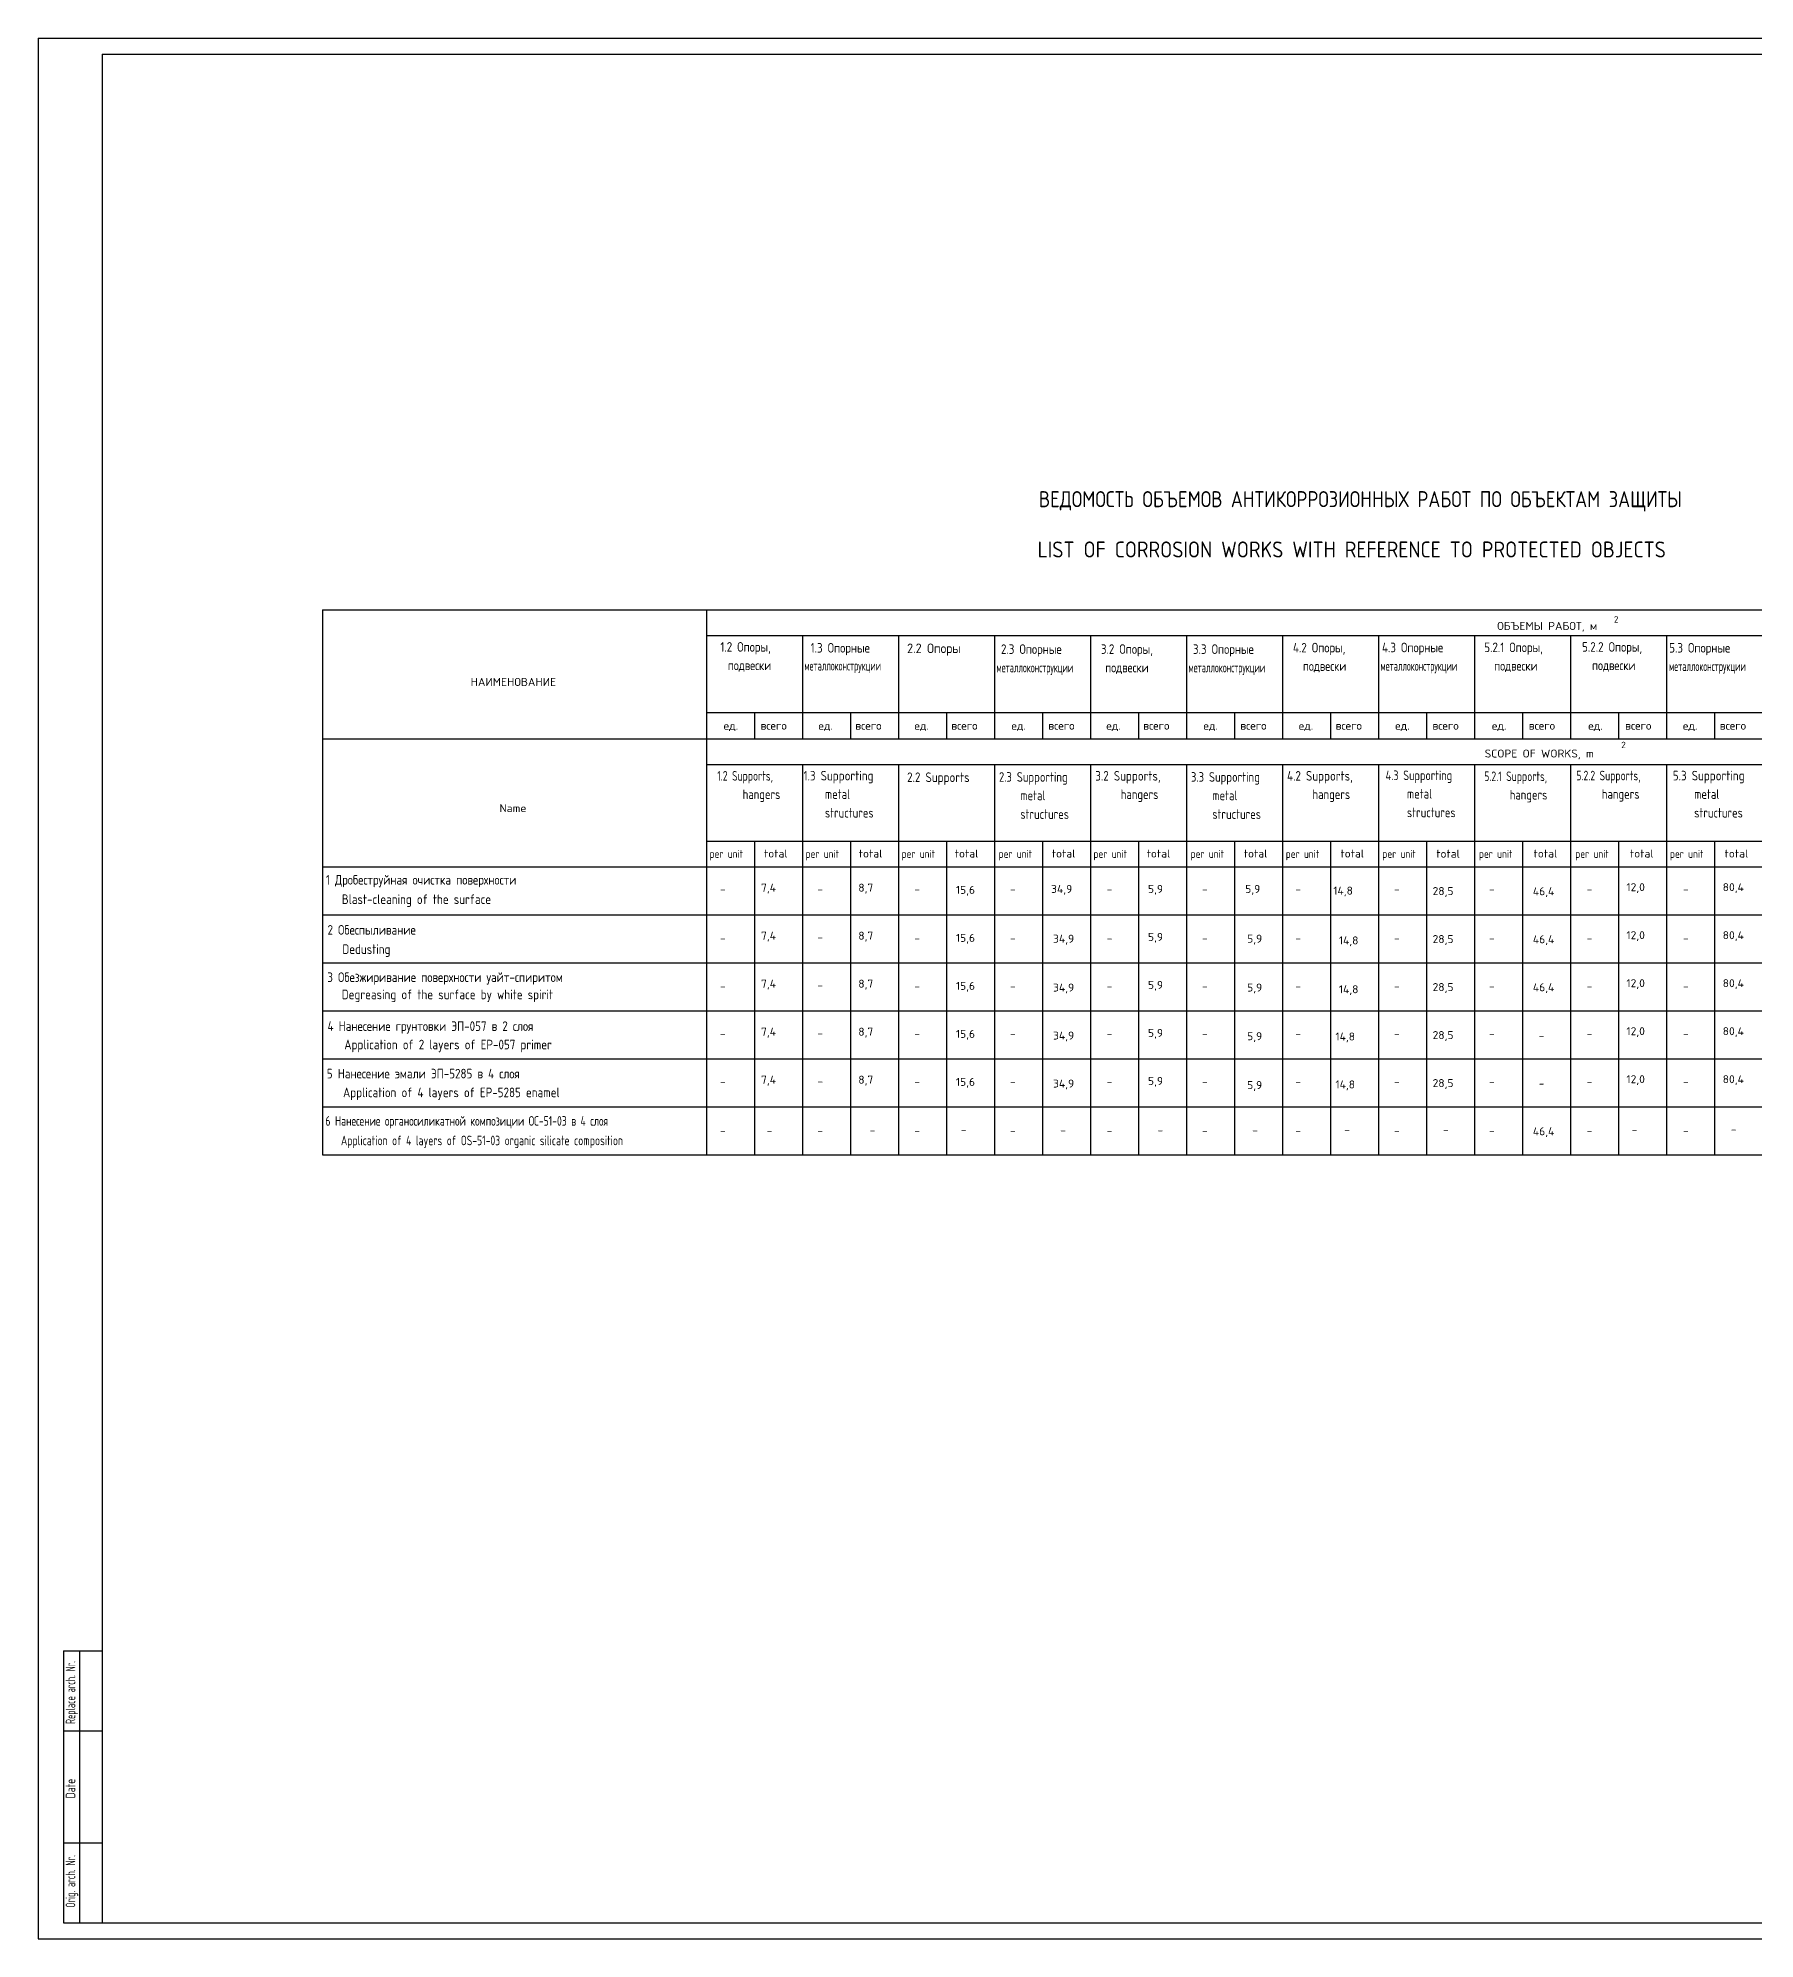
# Model space of a CAD drawing. Header units: millimetres. Extents: x 957 to 1798, y 3 to 597.
# Drawn here: x 957 to 1493, y 3 to 597 of the extents above; entities that cross this region are included whole.
import ezdxf
from ezdxf.enums import TextEntityAlignment as Align

# ---------------------------------------------------------------- set-up
doc = ezdxf.new("R2010")
doc.units = ezdxf.units.MM
for name, color, linetype in [('TITUL', 7, 'Continuous'), ('YELLOW', 2, 'Continuous'), ('ОСНОВНОЙ', 3, 'Continuous'), ('ТОНКИЙ', 7, 'Continuous')]:
    doc.layers.add(name, color=color, linetype=linetype)
doc.layers.add('Текст', color=7, linetype='Continuous', lineweight=25)
doc.styles.add('ROMANS', font='romans.shx', dxfattribs={"width": 0.8})
doc.styles.get("Standard").update_dxf_attribs({"font": 'romans.shx', "width": 0.8})

msp = doc.modelspace()

# ---------------------------------------------------------------- linework, layer by layer
at = {"layer": 'TITUL'}
for p, q in [((956.68, 596.95), (1797.68, 596.95)), ((956.68, 596.95), (956.68, 2.95)), ((956.68, 2.95), (1797.68, 2.95))]:
    msp.add_line(p, q, dxfattribs=at)
at = {"layer": 'TITUL', "color": 1}
for p, q in [((976.68, 591.95), (1792.68, 591.95)), ((976.68, 591.95), (976.68, 7.95)), ((964.68, 92.95), (964.68, 7.95)), ((964.68, 92.95), (976.68, 92.95)), ((969.68, 92.95), (969.68, 7.95)), ((964.68, 67.95), (976.68, 67.95)), ((964.68, 32.95), (976.68, 32.95)), ((964.68, 7.95), (976.68, 7.95)), ((976.68, 7.95), (1792.68, 7.95))]:
    msp.add_line(p, q, dxfattribs=at)
at = {"layer": 'ОСНОВНОЙ'}
for p, q in [((1045.55, 418.22), (1725.55, 418.22)), ((1045.55, 418.22), (1045.55, 247.99)), ((1165.55, 418.22), (1165.55, 247.99)), ((1165.55, 410.22), (1725.55, 410.22)), ((1195.55, 410.22), (1195.55, 377.99)), ((1225.55, 410.22), (1225.55, 377.99)), ((1255.55, 410.22), (1255.55, 377.99)), ((1285.55, 410.22), (1285.55, 377.99)), ((1315.55, 410.22), (1315.55, 377.99)), ((1345.55, 410.22), (1345.55, 377.99)), ((1375.55, 410.22), (1375.55, 377.99)), ((1405.55, 410.22), (1405.55, 377.99)), ((1435.55, 410.22), (1435.55, 377.99)), ((1465.55, 410.22), (1465.55, 377.99)), ((1165.55, 386.22), (1705.55, 386.22)), ((1165.55, 369.99), (1725.55, 369.99)), ((1195.55, 369.99), (1195.55, 247.99)), ((1225.55, 369.99), (1225.55, 247.99)), ((1255.55, 369.99), (1255.55, 247.99)), ((1285.55, 369.99), (1285.55, 247.99)), ((1315.55, 369.99), (1315.55, 247.99)), ((1345.55, 369.99), (1345.55, 247.99)), ((1375.55, 369.99), (1375.55, 247.99)), ((1405.55, 369.99), (1405.55, 247.99)), ((1435.55, 369.99), (1435.55, 247.99)), ((1465.55, 369.99), (1465.55, 247.99)), ((1165.55, 345.99), (1705.55, 345.99)), ((1180.55, 345.99), (1180.55, 247.99)), ((1210.55, 345.99), (1210.55, 247.99)), ((1240.55, 345.99), (1240.55, 247.99)), ((1270.55, 345.99), (1270.55, 247.99)), ((1300.55, 345.99), (1300.55, 247.99)), ((1330.55, 345.99), (1330.55, 247.99)), ((1360.55, 345.99), (1360.55, 247.99)), ((1390.55, 345.99), (1390.55, 247.99)), ((1420.55, 345.99), (1420.55, 247.99)), ((1450.55, 345.99), (1450.55, 247.99)), ((1480.55, 345.99), (1480.55, 247.99)), ((1045.55, 337.99), (1725.55, 337.99))]:
    msp.add_line(p, q, dxfattribs=at)
at = {"layer": 'ОСНОВНОЙ', "color": 3}
for p, q in [((1180.55, 386.22), (1180.55, 377.99)), ((1210.55, 386.22), (1210.55, 377.99)), ((1240.55, 386.22), (1240.55, 377.99)), ((1270.55, 386.22), (1270.55, 377.99)), ((1300.55, 386.22), (1300.55, 377.99)), ((1330.55, 386.22), (1330.55, 377.99)), ((1360.55, 386.22), (1360.55, 377.99)), ((1390.55, 386.22), (1390.55, 377.99)), ((1420.55, 386.22), (1420.55, 377.99)), ((1450.55, 386.22), (1450.55, 377.99)), ((1480.55, 386.22), (1480.55, 377.99))]:
    msp.add_line(p, q, dxfattribs=at)
at = {"layer": 'ТОНКИЙ'}
for p, q in [((1045.55, 377.99), (1725.55, 377.99)), ((1045.55, 322.99), (1725.55, 322.99)), ((1045.55, 307.99), (1725.55, 307.99)), ((1045.55, 292.99), (1725.55, 292.99)), ((1045.55, 277.99), (1725.55, 277.99)), ((1045.55, 262.99), (1725.55, 262.99))]:
    msp.add_line(p, q, dxfattribs=at)
at = {"layer": 'ТОНКИЙ', "color": 3}
msp.add_line((1045.55, 247.99), (1725.55, 247.99), dxfattribs=at)

# ---------------------------------------------------------------- texts
at = {"color": 7, "linetype": 'Continuous'}
for s, width, p in [('Replace arch. Nr.', 0.53, (968.32, 79.97)), ('Date', 0.7, (968.32, 49.95)), ('Orig. arch. Nr.', 0.6, (968.32, 20.95))]:
    msp.add_text(s, height=3, rotation=90, dxfattribs=dict(at, width=width)).set_placement(p, align=Align.CENTER)
at = {"layer": 'YELLOW', "style": 'ROMANS'}
for s, width, p in [('1.2 Опоры,', 0.8, (1169.92, 405.19)), (' 1.3 Опорные', 0.8, (1196.54, 404.9)), ('3.2 Опоры,', 0.8, (1288.84, 404.51)), ('3.3 Опорные ', 0.8, (1317.61, 404.49)), ('4.2 Опоры,', 0.8, (1348.86, 404.96)), ('4.3 Опорные', 0.8, (1376.68, 405.01)), ('5.2.1 Опоры,', 0.8, (1408.64, 405.05)), ('5.2.2 Опоры,', 0.8, (1439.22, 405.18)), ('5.3 Опорные', 0.8, (1466.44, 404.91)), ('подвески  ', 0.767817, (1172.26, 399.42)), ('металлоконструкции', 0.58, (1196.16, 399.31)), ('подвески  ', 0.767817, (1290.21, 398.74)), ('металлоконструкции', 0.58, (1316.21, 398.73)), ('подвески  ', 0.767817, (1351.98, 399.2)), ('металлоконструкции', 0.58, (1376.21, 399.24)), ('подвески  ', 0.767817, (1411.76, 399.28)), ('подвески  ', 0.767817, (1442.34, 399.42)), ('металлоконструкции', 0.58, (1466.39, 399.14)), ('1 Дробеструйная очистка поверхности', 0.8, (1046.64, 332.41)), ('Blast-cleaning of the surface', 0.8, (1051.64, 326.34)), ('2 Обеспыливание', 0.8, (1047.16, 316.77)), ('Dedusting', 0.8, (1051.78, 310.74)), ('3 Обезжиривание поверхности уайт-спиритом', 0.8, (1047.1, 301.98)), ('Degreasing of the surface by white spirit ', 0.8, (1051.6, 296.59)), ('4 Нанесение грунтовки ЭП-057 в 2 слоя', 0.8, (1047.16, 286.69)), ('Application of 2 layers of EP-057 primer', 0.8, (1052.4, 280.94)), ('5 Нанесение эмали ЭП-5285 в 4 слоя', 0.8, (1046.93, 271.85)), ('Application of 4 layers of EP-5285 enamel', 0.8, (1052, 265.98)), (' 6 Нанесение органосиликатной композиции ОС-51-03 в 4 слоя', 0.7, (1045.11, 257.07)), ('Application of 4 layers of OS-51-03 organic silicate composition', 0.7, (1051.35, 250.97))]:
    msp.add_text(s, height=3, dxfattribs=dict(at, width=width)).set_placement(p)
at = {"layer": 'YELLOW', "color": 2}
for s, width, p in [('2.2 Опоры', 0.870221, (1228.29, 404.75)), ('2.2 Supports', 0.8, (1228.29, 364.46))]:
    msp.add_text(s, height=3, dxfattribs=dict(at, width=width)).set_placement(p)
at = {"layer": 'YELLOW', "color": 2, "style": 'ROMANS'}
for s, width, p in [('2.3 Опорные ', 0.8, (1257.61, 404.49)), ('металлоконструкции', 0.58, (1256.21, 398.73)), ('1.2 Supports,', 0.7, (1168.94, 364.9)), ('1.3 Supporting', 0.8, (1195.92, 364.95)), ('2.3 Supporting', 0.77, (1256.98, 364.55)), ('3.2 Supports,', 0.8, (1287.09, 364.9)), ('3.3 Supporting', 0.77, (1316.98, 364.55)), ('4.2 Supports,', 0.8, (1347.02, 364.9)), ('4.3 Supporting', 0.74, (1377.81, 365.06)), ('5.2.1 Supports,', 0.7, (1408.64, 364.76)), ('5.2.2 Supports,', 0.7, (1437.43, 364.99)), ('5.3 Supporting', 0.8, (1467.57, 364.97)), ('hangers  ', 0.767817, (1176.89, 359.14)), (' metal', 0.767817, (1201.07, 359.19)), (' metal', 0.767817, (1262.13, 358.78)), ('hangers  ', 0.767817, (1295.04, 359.14)), (' metal', 0.767817, (1322.13, 358.78)), ('hangers  ', 0.767817, (1354.97, 359.14)), (' structures', 0.767817, (1382.96, 353.47)), (' metal', 0.767817, (1382.96, 359.3)), ('hangers  ', 0.767817, (1416.59, 358.99)), ('hangers  ', 0.767817, (1445.39, 359.23)), (' metal', 0.767817, (1472.72, 359.2)), (' structures', 0.767817, (1201.07, 353.36)), (' structures', 0.767817, (1262.13, 352.95)), (' structures', 0.767817, (1322.13, 352.95)), (' structures', 0.767817, (1472.72, 353.37))]:
    msp.add_text(s, height=3, dxfattribs=dict(at, width=width)).set_placement(p)
at = {"layer": 'ОСНОВНОЙ', "style": 'ROMANS'}
for s, width, p in [('ВЕДОМОСТЬ ОБЪЕМОВ АНТИКОРРОЗИОННЫХ РАБОТ ПО ОБЪЕКТАМ ЗАЩИТЫ ', 0.8, (1269.46, 450.35)), ('LIST OF CORROSION WORKS WITH REFERENCE TO PROTECTED OBJECTS', 0.844716, (1269.07, 434.63))]:
    msp.add_text(s, height=5, dxfattribs=dict(at, width=width)).set_placement(p)
at = {"layer": 'Текст', "color": 2, "style": 'ROMANS'}
for s, height, p in [('2', 2, (1449.18, 414.3)), ('ОБЪЕМЫ РАБОТ, м   ', 2.5, (1412.7, 411.98)), ('ед.', 2.5, (1170.94, 380.78)), ('всего', 2.5, (1182.47, 380.83)), ('ед.', 2.5, (1200.56, 380.78)), ('всего', 2.5, (1212.09, 380.83)), ('ед.', 2.5, (1230.56, 380.78)), ('всего', 2.5, (1242.09, 380.83)), ('ед.', 2.5, (1260.88, 380.78)), ('всего', 2.5, (1272.41, 380.83)), ('ед.', 2.5, (1290.53, 380.78)), ('всего', 2.5, (1302.06, 380.83)), ('ед.', 2.5, (1320.88, 380.78)), ('всего', 2.5, (1332.41, 380.83)), ('ед.', 2.5, (1350.67, 380.78)), ('всего', 2.5, (1362.2, 380.83)), ('ед.', 2.5, (1380.81, 380.8)), ('всего', 2.5, (1392.45, 380.82)), ('ед.', 2.5, (1411.03, 380.78)), ('всего', 2.5, (1422.56, 380.83)), ('ед.', 2.5, (1441.14, 380.78)), ('всего', 2.5, (1452.67, 380.83)), ('ед.', 2.5, (1470.72, 380.78)), ('всего', 2.5, (1482.25, 380.83)), ('SCOPE OF WORKS, m   ', 2.5, (1408.78, 372.12)), ('2', 2, (1451.44, 375.06)), ('total', 2.5, (1183.55, 340.87)), ('total', 2.5, (1213.16, 340.87)), ('total', 2.5, (1243.16, 340.87)), ('total', 2.5, (1273.49, 340.87)), ('total', 2.5, (1303.14, 340.87)), ('total', 2.5, (1333.49, 340.87)), ('total', 2.5, (1363.7, 340.87)), ('total', 2.5, (1393.64, 340.82)), ('total', 2.5, (1424.06, 340.87)), ('total', 2.5, (1454.17, 340.87)), ('total', 2.5, (1483.75, 340.87)), ('   7,4', 2.5, (1177.65, 330.2)), ('  8,7', 2.5, (1209.71, 330.2)), (' 12,0', 2.5, (1451.43, 330.36)), (' 80,4', 2.5, (1481.51, 330.36)), (' -', 2.5, (1168.11, 329.71)), (' -', 2.5, (1198.6, 329.71)), (' -', 2.5, (1228.9, 329.71)), ('15,6', 2.5, (1243.53, 329.52)), (' -', 2.5, (1258.76, 329.71)), (' 34,9', 2.5, (1271.62, 329.81)), (' -', 2.5, (1289.02, 329.71)), ('  5,9', 2.5, (1300.24, 329.81)), (' -', 2.5, (1318.76, 329.71)), (' 5,9', 2.5, (1332.28, 329.81)), (' -', 2.5, (1347.94, 329.71)), ('  14,8', 2.5, (1358.16, 329.27)), (' -', 2.5, (1378.81, 329.71)), ('  28,5', 2.5, (1389.19, 329.14)), (' -', 2.5, (1408.49, 329.71)), ('46,4', 2.5, (1423.84, 329.08)), (' -', 2.5, (1438.98, 329.71)), (' -', 2.5, (1469.09, 329.71)), (' -', 2.5, (1168.11, 314.39)), ('   7,4', 2.5, (1177.65, 315.2)), (' -', 2.5, (1198.6, 314.71)), ('  8,7', 2.5, (1209.71, 315.2)), (' -', 2.5, (1228.9, 314.39)), ('15,6', 2.5, (1243.53, 314.52)), (' -', 2.5, (1258.76, 314.39)), ('34,9', 2.5, (1273.89, 314.26)), (' -', 2.5, (1289.02, 314.39)), ('  5,9', 2.5, (1300.24, 314.81)), (' -', 2.5, (1318.76, 314.39)), ('5,9', 2.5, (1334.54, 314.26)), (' -', 2.5, (1347.94, 314.39)), ('14,8', 2.5, (1363.21, 313.72)), (' -', 2.5, (1378.81, 314.39)), ('  28,5', 2.5, (1389.19, 314.14)), (' -', 2.5, (1408.49, 314.39)), ('46,4', 2.5, (1423.84, 314.08)), (' -', 2.5, (1438.98, 314.39)), (' 12,0', 2.5, (1451.43, 315.36)), (' -', 2.5, (1469.09, 314.39)), (' 80,4', 2.5, (1481.51, 315.36)), (' -', 2.5, (1168.11, 299.44)), ('   7,4', 2.5, (1177.65, 300.2)), (' -', 2.5, (1198.6, 299.71)), ('  8,7', 2.5, (1209.71, 300.2)), (' -', 2.5, (1228.9, 299.44)), ('15,6', 2.5, (1243.53, 299.52)), (' -', 2.5, (1258.76, 299.44)), ('34,9', 2.5, (1273.89, 299)), (' -', 2.5, (1289.02, 299.44)), ('  5,9', 2.5, (1300.24, 299.81)), (' -', 2.5, (1318.76, 299.44)), ('5,9', 2.5, (1334.54, 299)), (' -', 2.5, (1347.94, 299.44)), ('14,8', 2.5, (1363.21, 298.46)), (' -', 2.5, (1378.81, 299.44)), ('  28,5', 2.5, (1389.19, 299.14)), (' -', 2.5, (1408.49, 299.44)), ('46,4', 2.5, (1423.84, 299.08)), (' -', 2.5, (1438.98, 299.44)), (' 12,0', 2.5, (1451.43, 300.36)), (' -', 2.5, (1469.09, 299.44)), (' 80,4', 2.5, (1481.51, 300.36)), (' -', 2.5, (1168.11, 284.67)), ('   7,4', 2.5, (1177.65, 285.2)), (' -', 2.5, (1198.6, 284.71)), ('  8,7', 2.5, (1209.71, 285.2)), (' -', 2.5, (1228.9, 284.67)), ('15,6', 2.5, (1243.53, 284.52)), (' -', 2.5, (1258.76, 284.67)), ('34,9', 2.5, (1273.89, 284)), (' -', 2.5, (1289.02, 284.67)), ('  5,9', 2.5, (1300.24, 284.81)), (' -', 2.5, (1318.76, 284.67)), ('5,9', 2.5, (1334.54, 283.79)), (' -', 2.5, (1347.94, 284.67)), (' 14,8', 2.5, (1360.49, 283.69)), (' -', 2.5, (1378.81, 284.67)), ('  28,5', 2.5, (1389.19, 284.14)), (' -', 2.5, (1408.49, 284.67)), (' -', 2.5, (1424.01, 284.03)), (' -', 2.5, (1438.98, 284.67)), (' 12,0', 2.5, (1451.43, 285.36)), (' -', 2.5, (1469.09, 284.67)), (' 80,4', 2.5, (1481.51, 285.36)), (' -', 2.5, (1168.11, 269.53)), ('   7,4', 2.5, (1177.65, 270.2)), (' -', 2.5, (1198.6, 269.71)), ('  8,7', 2.5, (1209.71, 270.2)), (' -', 2.5, (1228.9, 269.53)), ('15,6', 2.5, (1243.53, 269.52)), (' -', 2.5, (1258.76, 269.53)), ('34,9', 2.5, (1273.89, 269)), (' -', 2.5, (1289.02, 269.53)), ('  5,9', 2.5, (1300.24, 269.81)), (' -', 2.5, (1318.76, 269.53)), ('5,9', 2.5, (1334.54, 268.52)), (' -', 2.5, (1347.94, 269.53)), (' 14,8', 2.5, (1360.49, 268.72)), (' -', 2.5, (1378.81, 269.53)), ('  28,5', 2.5, (1389.19, 269.14)), (' -', 2.5, (1408.49, 269.53)), (' -', 2.5, (1424.01, 269.07)), (' -', 2.5, (1438.98, 269.53)), (' 12,0', 2.5, (1451.43, 270.36)), (' -', 2.5, (1469.09, 269.53)), (' 80,4', 2.5, (1481.51, 270.36)), ('-', 2.5, (1216.56, 254.45)), ('  -', 2.5, (1241.76, 254.56)), ('-', 2.5, (1276.12, 254.45)), ('-', 2.5, (1306.53, 254.45)), ('-', 2.5, (1336.12, 254.45)), (' -', 2.5, (1363.21, 254.52)), (' -', 2.5, (1394.1, 254.52)), ('46,4', 2.5, (1423.84, 254.08)), ('  -', 2.5, (1451.43, 254.55)), ('  -', 2.5, (1482.39, 254.72)), (' -', 2.5, (1168.11, 254.2)), (' -', 2.5, (1182.7, 254.2)), (' -', 2.5, (1198.6, 254.2)), (' -', 2.5, (1228.9, 254.2)), (' -', 2.5, (1258.76, 254.2)), (' -', 2.5, (1289.02, 254.2)), (' -', 2.5, (1318.76, 254.2)), (' -', 2.5, (1347.94, 254.2)), (' -', 2.5, (1378.81, 254.2)), (' -', 2.5, (1408.49, 254.2)), (' -', 2.5, (1438.98, 254.2)), (' -', 2.5, (1469.09, 254.2))]:
    msp.add_text(s, height=height, dxfattribs=at).set_placement(p)
at = {"layer": 'Текст', "color": 2}
for s, p in [('НАИМЕНОВАНИЕ', (1091.85, 394.48)), ('Name', (1100.9, 355.05))]:
    msp.add_text(s, height=2.5, dxfattribs=at).set_placement(p)
at = {"layer": 'Текст', "color": 2, "style": 'ROMANS', "width": 0.807738}
for p in [(1166.54, 340.77), (1196.54, 340.77), (1226.54, 340.77), (1256.87, 340.77), (1286.51, 340.77), (1316.87, 340.77), (1346.61, 340.77), (1376.78, 340.77), (1406.98, 340.77), (1437.08, 340.77), (1466.67, 340.77)]:
    msp.add_text('per unit', height=2.5, dxfattribs=at).set_placement(p)

doc.saveas('drawing.dxf')
